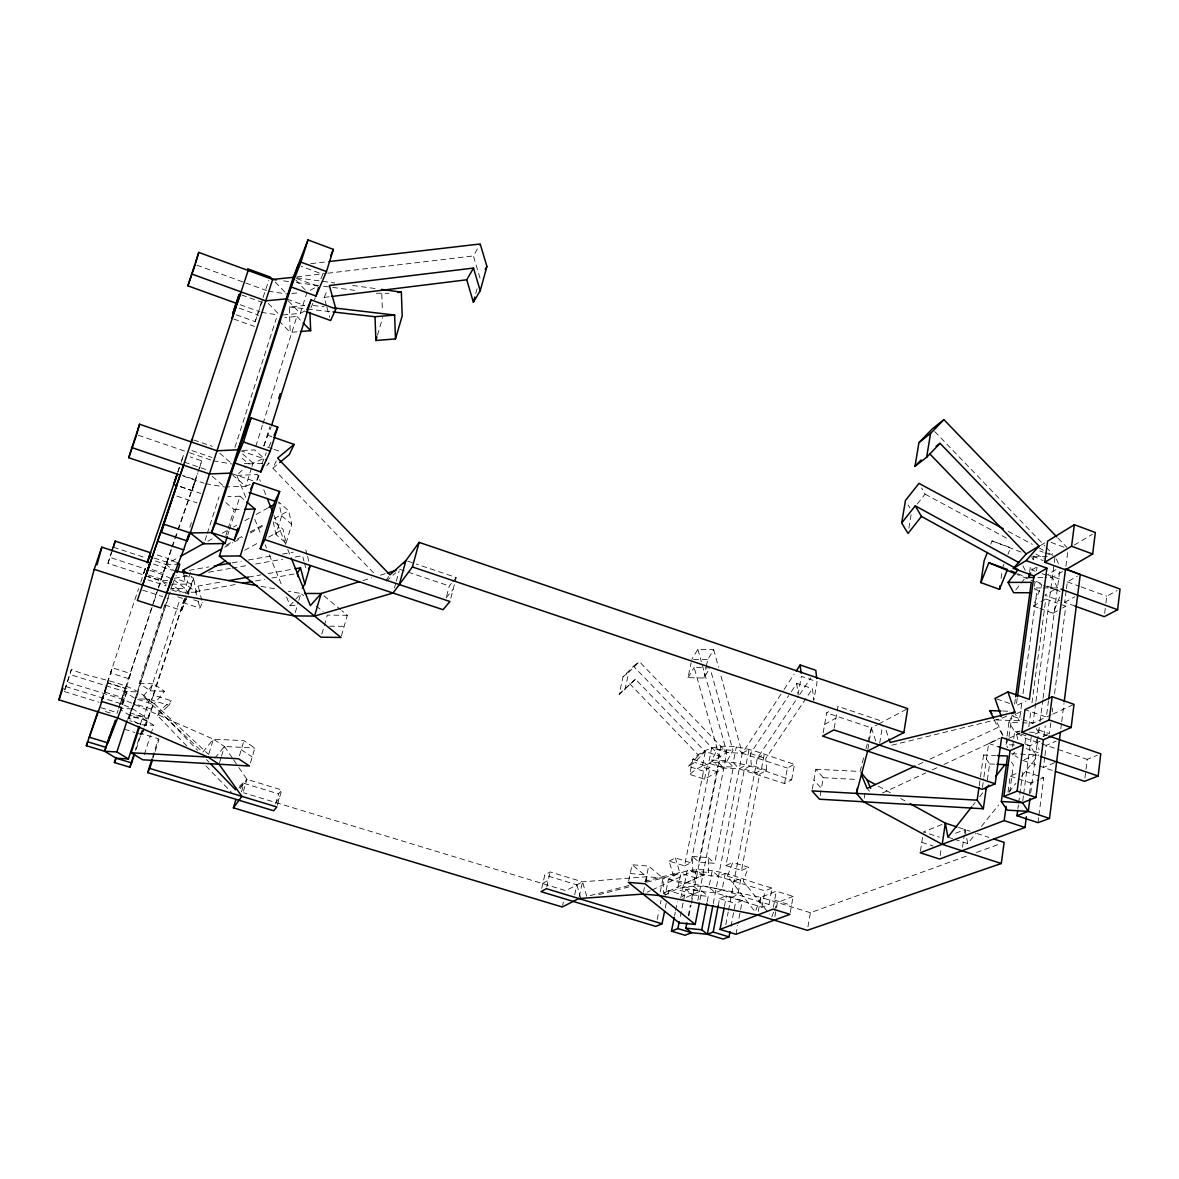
<?xml version="1.0" encoding="UTF-8"?>
<svg xmlns="http://www.w3.org/2000/svg" width="1179" height="1179" viewBox="0 0 1179 1179"><rect width="100%" height="100%" fill="white"/><g stroke="black" fill="none" stroke-linecap="round" stroke-linejoin="round"><path stroke-width="0.75" stroke-dasharray="5 3.75" d="M1084.975 777.948L1087.2 759.364L1097.369 755.208M1104.694 613.257L1105.71 604.724M1105.917 603.029L1106.742 596.206L1117.088 590.635M1060.805 728.828L1061.483 723.405M1061.704 721.607L1063.989 703.539M1037.992 822.677L1038.684 817.283M1038.905 815.485L1043.754 777.757L1022.945 770.742L1018.641 803.12M1050.828 722.756L1049.413 733.677L1035.678 728.961M1052.228 711.836L1052.7 708.181M1054.571 693.62L1065.787 606.212L1059.125 603.81M1043.887 736.256L1045.242 725.778M1048.499 700.694L1046.377 717.053L1024.978 709.655M1065.904 566.288L1067.953 550.475M1044.741 757.242L1043.43 767.396L1056.62 761.899M1044.962 755.547L1046.274 745.379L1056.148 741.09M1075.012 606.094L1064.681 602.366L1066.229 590.414M1066.45 588.704L1067.334 581.866L1077.4 576.133M1029.414 793.703L1030.814 783.033L1038.905 779.746M1030.667 793.128L1039.775 723.479M1040.011 721.666L1042.855 699.972M1043.091 698.174L1060.216 567.173M1024.964 743.418L1025.642 738.334L1028.884 736.875M1017.919 808.514L1018.391 804.918M1028.81 726.603L1030.991 710.2M1031.964 702.905L1045.788 599.006L1057.46 603.206M1022.753 800.939L1023.46 795.589M1023.696 793.791L1031.448 735.269M1035.693 703.141L1033.04 723.184L1022.709 722.83M1035.928 701.328L1055.072 556.547L1058.757 564.137M1009.725 792.111L1013.395 765.024L1011.449 762.032M1002.975 735.21L995.783 719.927L1019.378 720.752L1022.06 700.915M1023.033 693.694L1036.68 592.728L1034.381 588.277M1009.018 736.654L1011.862 715.904L1023.343 710.436M1035.25 571.226L1031.846 569.988L1032.318 566.495M1033.276 559.539L1033.747 556.046M1014.662 704.099L1015.399 698.646M1017.212 698.513L1016.224 705.72L1026.084 700.96M1012.628 746.941L1013.557 740.132M1013.778 738.422L1014.706 731.614L1008.944 722.344L1011.862 715.904L1021.633 719.264M1034.469 586.199L1034.926 582.765M1036.562 570.754L1037.034 567.32M1008.03 792.126L1010.197 776.106L1016.578 773.424M1006.822 737.789L1005.879 744.642L1007.824 747.678M1007.058 736.064L1008.944 722.344L1020.985 722.756M1029.547 572.316L1030.741 563.68M987.354 780.071L989.623 763.933L983.581 754.973L995.577 755.488M979.233 785.715L983.581 754.973M982.431 787.513L983.669 778.685M983.92 776.932L988.65 743.404L999.998 738.172M962.506 847.229L964.275 834.879M964.54 833.126L965.041 829.589L953.87 833.936M1001.074 578.403L1002.121 571.122M940.135 855.571L941.417 846.92M920.46 851.032L922.567 837.178M879.681 743.286L882.644 725.232M864.192 798.154L865.091 792.715M908.876 528.266L911.146 514.486M867.877 749.328L871.443 727.9L877.338 724.761M807.939 926.812L810.371 912.723L969.536 854.952M834.172 728.18L837.974 706.354L883.233 721.622M820.142 795.633L821.085 790.254M812.331 789.105L815.853 769.253L823.281 777.713L821.395 788.471L813.937 780.056M790.269 912.546L793.128 896.408L776.283 891.162L760.868 897.366L663.07 878.09L646.667 876.719L582.514 881.833L550.166 871.944L544.786 875.039L541.736 888.332M823.163 732.778L826.685 712.853L830.915 710.421M774.898 916.614L776.165 909.554M776.475 907.801L777.433 902.495L793.128 896.408M769.062 904.426L772.053 887.949C739.557 879.932 700.473 856.794 668.419 879.239L665.177 895.2C697.57 873.506 736.403 896.512 769.062 904.426L761.943 907.211L715.329 892.798L699.604 891.427L683.997 886.608L687.254 870.279L702.817 875.113L718.497 876.395L764.935 890.852L772.053 887.949M791.669 779.864L794.499 764.213C762.887 755.533 722.226 731.378 692.795 759.247L689.715 774.426L704.556 779.216L723.818 768.045L739.248 768.826L784.551 783.578L791.669 779.864C760.101 770.919 719.382 747.53 689.715 774.426M773.365 907.314L776.283 891.162M758.274 911.485L760.868 897.366L810.371 912.723M797.977 694.976L801.396 676.392L817.135 681.727L813.79 700.311L812.464 688.713L796.768 683.393L789.724 694.063M761.943 907.211L764.935 890.852M784.551 783.578L787.38 768.045L794.499 764.213M731.009 926.311L735.328 903.423L742.298 900.579L737.995 923.643M766.689 770.27L751.303 765.259L744.421 769.15L725.925 865.563L741.532 870.441L759.689 774.117L766.689 770.27L765.731 758.569L812.464 688.713M735.991 934.284L737.656 925.412M725.807 924.645L728.195 912.03M728.534 910.232L757.36 758.2L798.655 696.067M718.247 905.619L719.588 898.575L726.456 895.686L742.298 900.579M724.422 906.342L726.456 895.686M713.251 903.615L742.254 753.263L783.195 690.85M707.194 901.596L708.225 896.32L701.77 890.808L685.869 889.423L679.59 919.856M651.972 889.968L692.81 871.193L692.441 856.411L698.896 862.114L714.636 863.352L733.338 767.072L727.237 760.764L711.644 760.013L717.436 749.608L694.136 667.506L709.979 667.859L703.937 678.058L688.02 677.66L691.13 662.686M697.85 900.402L726.868 752.541L701.814 663.364M700.031 899.651L701.77 890.808M688.256 915.936L690.334 905.428M691.719 898.427L692.412 894.935L685.869 889.423M698.896 862.114L717.834 766.291L711.644 760.013M688.904 915.67L691.012 904.986M691.366 903.202L720.34 756.446L633.506 666.238L623.028 676.79L619.137 694.328L635.481 679.178L705.057 751.45L694.726 762.445L688.418 766.291L703.539 771.184L709.964 767.382L694.726 762.445M674.594 915.597L675.287 912.133M675.641 910.409L677.365 901.758M646.726 882.216L673.356 875.275L669.097 861.083L684.557 865.887L703.539 771.184M680.799 898.118L683.643 883.941L702.817 875.113L696.421 869.527L693.164 885.945L699.604 891.427L682.037 899.194M704.556 779.216L707.592 764.051L726.868 752.541L742.254 753.263L787.38 768.045M684.557 865.887L690.953 862.807L709.964 767.382M657.189 919.487L658.958 910.836M660.373 903.91L661.08 900.447M665.221 908.081L666.282 902.849M668.051 894.124L668.758 890.631L684.454 895.465L679.664 897.602M660.225 892.046L663.07 878.09L648.671 866.108L632.077 864.767L628.731 880.595M703.937 678.058L705.985 668.036M706.339 666.371L707.695 659.68L713.678 649.644L697.88 649.364L691.822 659.37M645.37 882.01L648.671 866.108M643.425 892.341L645.222 883.66M645.576 881.921L646.667 876.719L632.077 864.767M579.198 896.865L582.514 881.833L565.905 890.676L243.626 792.789M624.885 689.892L628.79 672.222L639.327 661.611L726.868 752.541L711.748 747.589L708.653 763.108L723.818 768.045L717.716 761.826L720.811 746.233L726.868 752.541M574.689 894.787L576.885 884.825L544.786 875.039M562.619 905.369L563.356 902.112M546.732 887.021L550.166 871.944M860.11 771.464L861.923 764.493M862.38 762.739L863.735 757.522M866.005 748.812L867.361 743.581M867.818 741.842L871.443 727.9L826.685 712.853M450.85 598.077L456.258 577.518L416.349 564.048M446.62 596.147L449.302 585.978L451.616 583.163M121.511 703.745L130.633 673.577L112.388 667.845L110.59 673.003L128.688 678.662L130.633 673.577M64.698 689.862L71.462 669.407C97.975 681.094 133.36 680.887 153.285 704.29L145.828 725.674L129.749 720.723M394.434 587.938L395.835 582.839M396.306 581.144L399.121 570.96M475.741 293.615L477.171 288.457M64.816 689.833L71.462 669.407M341.438 635.894L347.319 615.276L341.807 610.693M140.758 582.205L143.16 574.777L107.952 563.311L111.342 552.465M275.606 803.99L278.524 793.88L281.737 789.959L246.956 779.334L238.762 767.382M277.33 805.272L281.737 789.959M321.852 634.022L327.32 615.114L347.319 615.276M243.419 791.256L246.956 779.334L236.832 788.633M241.518 791.802L244.024 783.357L278.524 793.88M250.42 763.019L254.856 748.046L243.935 740.677L213.384 739.159L123.692 699.633L66.923 682.022M295.281 612.446L298.361 602.101M298.862 600.376L300.91 593.479L288.221 591.21M377.472 335.204L382.674 317.623M239.425 755.754L243.935 740.677M219.545 762.621L221.018 757.773M221.505 756.152L224.437 746.454L213.384 739.159L202.729 752.217L143.131 696.376L153.417 683.835L164.544 691.307L154.346 703.76L143.131 696.376M286.07 543.092L291.714 524.434L288.619 510.743L278.642 502.003L281.707 515.754L275.96 534.514L286.07 543.092L282.989 529.238L272.924 520.602L275.96 534.514M208.904 753.794L213.384 739.159M180.461 486.721L192.162 490.67L195.567 479.794L182.303 475.299M199.384 468.49L201.771 460.856L190.217 456.921M272.305 448.786L263.845 445.868L271.155 426.798M258.393 475.255L256.3 481.916L259.321 475.27M262.047 463.598L266.248 452.765M102.101 699.56L112.388 667.845M158.443 587.938L171.766 548.5M251.451 468.092L245.704 486.279L226.515 486.942M251.982 466.442L253.028 463.141L263.624 458.602L241.415 450.967M307.085 291.994L300.336 313.378L281.545 315.073M263.845 445.868L269.873 426.695M152.504 757.375L158.413 738.761L140.758 733.338L135.305 750.271M153.019 758.2L154.641 753.086M155.186 751.377L158.973 739.439M225.926 535.458L227.562 530.27M228.107 528.546L234.12 509.564L225.882 502.637M227.798 534.765L228.903 531.257M229.463 529.504L240 496.212L227.768 496.595M255.784 446.355L262.445 425.295M263.005 423.541L296.902 316.458L284.92 317.519M144.324 754.619L150.381 735.652M150.941 733.927L153.697 725.291L142.394 718.04L128.128 717.421L139.49 724.643L153.697 725.291M151.501 699.958L153.609 695.197L171.264 700.694L169.01 705.41L151.501 699.958L184.572 598.446M136.204 749.328L142.232 730.553M153.609 695.197L184.587 598.814M136.572 732.97L141.789 734.561L143.912 727.988M144.427 726.352L153.285 704.29L135.526 698.779L124.252 691.425L70.033 674.535M164.839 604.974L181.684 610.413L186.695 594.835M205.043 540.38L206.723 535.163M207.283 533.424L219.029 496.875M234.93 447.357L276.372 318.286M145.828 725.674L151.177 708.992L133.566 703.524M181.684 610.413L187.815 594.894M188.331 593.317L191.366 583.826L176.025 578.815M188.655 594.113L185.265 588.483L171.382 588.498L188.655 594.113L193.769 578.182L183.452 574.807M164.692 605.063L139.21 683.378L150.396 690.82L179.974 599.138M140.154 724.982L142.394 718.04M190.423 572.478L185.265 588.483L174.595 580.422L176.157 575.588M127.627 719.367L135.526 698.779L149.571 699.294L144.118 716.228L147.891 721.121L130.058 715.609L120.111 709.272M169.172 594.083L128.688 718.556L130.058 715.609L144.118 716.228L132.814 708.933L120.553 703.554L65.611 686.532M170.719 589.338L172.768 583.015M128.938 719.028L170.248 591.991M172.429 585.3L174.492 578.933M236.227 314.808L255.165 321.631L261.384 302.546M181.124 462.286L183.629 454.667L181.286 461.608M117.001 713.516L118.136 710.082M119.801 704.968L157.809 589.146M158.384 587.407L171.294 548.898M128.688 678.662L153.285 603.633M153.859 601.894L157.868 589.677M122.056 704.629L127.833 689.037L108.055 682.862L102.146 699.987M192.162 490.67L197.851 473.28M122.749 704.541L127.833 689.037M101.748 699.383L138.547 588.66M143.691 573.171L145.828 566.76M102.072 700.267L104.283 693.606M177.823 472.293L179.547 467.061M102.381 699.943L108.055 682.862M122.085 704.408L123.692 699.633M177.764 472.013L180.696 463.347M263.079 297.388L268.812 280.351M255.165 321.631L262.652 299.407M107.952 563.311L112.889 548.854M143.661 573.303L145.194 568.912L109.676 557.328M143.661 573.466L145.71 567.541M171.883 547.174L177.263 531.641M177.867 529.916L201.771 460.856M172.37 546.776L174.743 539.908M175.347 538.199L177.72 531.316M178.309 529.607L195.567 479.794M106.257 685.81L107.996 680.814M100.613 702.772L102.322 697.909M189.775 527.337L191.587 522.194M176.57 572.552L165.915 564.446L168.125 558.522L156.954 554.852M118.696 708.358L126.153 686.473L124.252 691.425L138.356 691.911L132.814 708.933L120.464 708.432M760.868 897.366L755.164 911.853L727.443 876.159L732.793 862.409L748.518 867.331L743.168 881.067L768.295 912.664M773.63 912.148L771.729 916.967L769.445 914.093M774.264 910.542L777.433 902.495M990.728 544.226L992.04 540.91L1010.58 547.69L1007.942 554.292M1002.636 567.482L1003.963 564.181M1038.213 607.863L1033.246 606.08L1041.868 584.799L1017.02 574.453M1039.863 608.452L1053.068 613.198L1059.7 596.869M187.358 593.258L193.769 578.182M320.894 278.789L322.81 274.28L301.338 266.38M310.947 307.807L315.265 297.712M196.584 594.923L195.758 591.637L198.19 586.051L219.721 582.205M326.48 305.67L324.181 297.403L327.423 289.99M268.945 446.738L271.155 441.83M140.758 733.338L142.114 730.346M141.789 734.561L144.472 728.637M182.819 602.572L199.899 608.113L202.375 602.661L198.19 586.051M1008.06 739.94L1005.879 744.642L1016.239 745.069M186.798 745.998L157.455 715.506L159.622 710.878L171.264 700.694M373.581 572.832L272.865 468.21L276.225 460.989M727.237 760.764L732.955 750.316L710.952 671.367M480.015 278.141L473.398 255.931L479.352 245.468M688.02 677.66L694.136 667.506M784.182 689.332L794.174 674.108M751.303 765.259L750.463 753.558L788.722 695.595M799.671 694.564L810.754 677.881M385.842 580.569L388.923 576.266M240.236 788.574L246.956 779.334M1015.782 589.972L1020.071 584.475M1021.147 583.104L1026.511 576.251M972.852 805.404L975.121 802.516M979.661 796.753L983.065 792.421M1012.569 754.928L1014.839 752.055M917.291 503.993L925.088 494.134L921.595 488.003M954.504 839.286L967.738 843.589L975.755 833.553M981.488 826.391L998.687 804.889M1009.003 791.979L1015.885 783.387M1021.618 776.224L1038.802 754.722M214.946 758.112L224.437 746.454L254.856 748.046M452.78 581.748L456.258 577.518M276.107 802.295L279.305 798.448M446.178 597.797L453.104 589.471M286.571 597.075L290.019 605.534L300.91 593.479L303.696 595.749M688.418 766.291L698.69 755.371L705.057 751.45M619.137 694.328L635.481 679.178M266.719 465.602L269.328 463.052L264.14 463.259M245.777 497.332L236.787 475.358L245.969 466.457M239.013 787.97L244.024 783.357M386.417 581.07L395.643 572.802M157.455 715.506L169.01 705.41M272.865 468.21L278.332 463.686M633.506 666.238L639.327 661.611M623.028 676.79L628.79 672.222M1040.453 545.553L1044.756 542.915M1031.846 569.988L1036.164 567.408M1074.216 545.111L1092.314 534.308M742.254 753.263L749.048 749.284L746.042 764.965L739.248 768.826L733.235 762.577L736.285 746.926L742.254 753.263L720.457 674.226M1055.971 569.663L1047.468 574.645L1060.717 579.464M1062.53 571.506L1052.316 577.43L1045.095 577.459M757.36 758.2L764.257 754.28L761.31 769.946L754.413 773.763M1042.074 573.701L1052.316 577.43L1057.504 587.908L1044.727 595.174L1059.7 600.568M1033.246 606.08L1045.788 599.006M542.885 883.336L548.25 880.3M824.622 724.451L835.926 718.085M155.466 561.012L165.915 564.446L178.795 557.299M207.784 541.249L214.224 537.683M222.271 533.217L227.105 530.55M233.545 526.984L236.773 525.2M244.819 520.735L249.653 518.067M256.094 514.486L268.974 507.353M1064.681 602.366L1074.776 596.795M226.191 545.184L230.996 542.532M237.392 539.009L243.802 535.472M250.199 531.935L264.612 523.992M274.206 518.686L288.619 510.743M224.776 547.159L232.794 542.723M234.4 541.839L242.432 537.418M250.449 532.996L264.892 525.023M244.701 550.269L259.056 542.384M268.635 537.123L282.989 529.238M1053.068 613.198L1061.026 608.836M1062.618 607.951L1065.787 606.212M310.121 290.358L314.675 287.912M878.812 723.98L907.697 708.594M304.889 310.991L300.336 313.378L286.35 298.862L304.388 305.42M669.097 861.083L675.375 857.944L690.953 862.807M673.356 875.275L679.679 872.254L675.375 857.944M1006.763 716.007L1001.87 718.335L888.819 745.924M692.441 856.411L708.27 857.634L708.623 872.475L663.482 893.667L663.07 878.09M918.412 764.537L923.363 762.224M929.995 759.129L997.832 727.517L1002.71 735.195M882.467 793.01L925.648 772.967M932.294 769.887L937.276 767.573M943.907 764.493L998.716 739.041M647.079 892.223L650.351 890.72M668.758 890.631L662.48 893.52L665.943 894.581M1051.255 714.798L1033.04 723.184L1023.269 719.824M1052.876 714.061L1074.025 704.335M725.925 865.563L732.793 862.409M1017.757 739.351L1016.121 732.424L1019.29 730.98M1008.782 738.378L1020.292 733.132M1035.354 733.972L1038.596 732.513L1047.276 735.49M741.532 870.441L748.518 867.331M1042.973 736.551L1047.807 734.399M1040.099 741.208L1030.078 745.629L1024.89 745.423M734.031 881.244L740.913 878.237L737.818 894.758L730.936 897.617M1024.33 759.674L1035.693 754.781L1038.905 755.872M250.257 484.407L245.704 486.279L230.524 473.133L252.866 480.752M1040.526 779.083L1043.754 777.757M941.962 824.504L923.349 831.991L939.471 837.223M976.463 852.432L998.952 844.267M362.985 580.569L371.694 577.872M380.419 575.19L385.651 573.569M628.834 885.503L586.744 896.482L582.514 881.833M644.604 881.391L679.679 872.254M598.814 894.728L628.982 886.859M248.445 577.091L261.001 574.851M268.178 573.569L293.306 569.089M195.758 591.637L235.623 584.489M255.563 580.908L264.612 579.287M271.863 577.99L295.428 573.76M189.141 570.356L208.875 566.907M232.219 562.825L241.194 561.263M248.371 560.01L273.499 555.618M282.474 554.042L293.247 552.17M174.315 578.255L186.96 576.045M208.624 572.228L230.288 568.411M232.101 568.101L248.356 565.242M255.578 563.975L282.665 559.214M295.31 556.989L302.531 555.722L303.946 561.057M324.181 297.403L329.663 296.725M296.887 276.888L325.993 273.425M327.821 273.204L473.398 255.931M310.799 263.683L327.187 261.782M291.773 293.483L298.582 292.819M376.352 293.247L388.908 293.306M297.064 331.815L290.27 332.39L289.238 306.967L304.536 305.538M242.491 450.437L254.664 449.877L266.66 460.65M244.318 463.509L253.028 463.141L239.366 451.012M262.416 463.332L248.592 463.922L240.531 456.789M236.787 475.358L257.626 474.562L260.367 481.371M234.12 509.564L242.815 509.328M165.915 564.446L178.088 564.328M1033.482 556.739L1049.678 556.591M167.624 580.451L160.653 580.466L148.407 576.487M1037.874 577.474L1043.282 577.459M171.5 584.18L185.56 584.15L196.2 592.226L193.651 578.299L190.998 576.266M1041.396 587.908L1034.234 587.923L1040.232 592.064M1043.179 587.908L1057.504 587.908M196.2 592.226L182.2 592.212L172.827 585.182M290.019 605.534L296.799 605.564M329.604 626.182L344.165 626.344M693.591 659.4L707.695 659.68M139.21 683.378L153.417 683.835M1002.681 711.025L1008.178 711.202M150.396 690.82L164.544 691.307M1020.218 731.82L1014.706 731.614L1025.642 738.334L1056.502 748.886M1029.414 732.174L1038.596 732.513L1035.825 727.841M717.436 749.608L732.955 750.316M989.623 763.933L996.933 764.272M815.853 769.253L858.341 771.375M717.834 766.291L733.338 767.072M823.281 777.713L858.047 779.54M692.81 871.193L708.623 872.475M630.22 873.536L646.844 874.921M692.412 894.935L708.225 896.32M289.238 306.967L305.656 308.839M307.483 309.045L331.211 311.757M313.26 305.494L324.107 306.761M283.594 280.882L289.047 281.604M296.327 282.577L321.793 285.966M323.606 286.217L330.886 287.19M332.699 287.425L354.525 290.329M296.843 277.802L334.674 282.989M352.698 285.465L377.914 288.929M268.281 291.154L286.659 293.984M261.384 312.361L278.17 314.97M213.134 460.812L232.145 464.01M205.677 483.744L224.776 487.001M261.016 586.346L275.532 588.94M693.119 894.301L677.616 889.526L680.872 873.315L696.317 878.104M124.414 729.226L134.833 732.439M64.241 691.528L98.889 702.242M129.764 712.779L147.08 718.129M668.419 879.239L683.643 883.941M100.893 707.665L117.487 712.779M719.588 898.575L735.328 903.423M105.417 711.556L110.266 713.044M107.348 682.892L125.593 688.58M727.443 876.159L743.168 881.067M104.96 692.161L124.782 698.322M774.677 900.122L791.536 905.354M193.769 599.86L202.375 602.661M177.734 596.854L186.297 599.639M717.304 771.832L702.242 766.939L705.322 751.539L720.34 756.446M142.615 590.119L162.702 596.618M921.772 842.351L933.09 846.021M152.179 569.649L163.513 573.348M149.998 570.489L162.835 574.674L173.121 579.7M148.48 575.043L161.302 579.213M744.421 769.15L759.689 774.117M145.783 576.045L168.199 583.34M947.887 837.134L952.853 838.741M147.861 579.862L166.224 585.83M171.603 589.927L179.989 592.654M692.795 759.247L707.592 764.051M154.169 558.035L167.005 562.236M750.463 753.558L765.731 758.569M113.435 547.248L145.15 557.638M153.476 564.063L172.267 570.209M958.468 827.437L970.14 831.254M976.934 833.479L988.842 837.385M407.669 561.116L414.61 563.459M180.21 486.529L200.71 493.441M399.593 569.265L406.446 571.564M408.155 572.139L449.302 585.978M176.821 496.094L197.055 502.888M1010.197 776.106L1030.814 783.033M988.65 743.404L998.554 746.749M183.57 476.257L203.982 483.169M1022.694 760.367L1053.717 770.874M1025.155 743.964L1030.078 745.629L1035.693 754.781L1011.7 753.735L1017.993 757.537M184.396 462.168L207.961 470.185M1026.246 748.621L1038.242 752.703M191.868 450.599L211.866 457.437M1016.121 732.424L1019.526 733.589M1021.22 734.178L1026.319 735.917M138.341 435.257L187.785 452.147M189.48 452.721L211.439 460.223M1058.211 749.461L1087.2 759.364M193.724 439.973L212.279 446.34M268.429 435.493L271.848 436.687M274 449.376L280.779 451.719M996.638 698.955L1009.696 703.465M233.707 318.993L254.399 326.421M240.28 304.742L259.763 311.787M239.175 308.161L258.717 315.206M196.908 265.187L244.068 282.356M245.792 282.975L266.557 290.535M1067.334 581.866L1079.33 586.228M1081.04 586.847L1106.742 596.206M241.754 294.971L262.46 302.472M1043.518 585.388L1060.039 591.372L1046.451 585.654M296.504 278.509L317.711 286.276M1039.804 550.947L1043.194 552.199M1044.889 552.818L1049.988 554.675M1051.049 542.414L1064.755 547.454M992.04 540.91L1021.014 552.081M1032.686 556.193L1043.179 560.614M1017.654 573.701L1027.808 577.916M1036.282 581.439L1044.756 584.946M175.435 562.147L168.125 558.522L160.653 580.466L166.018 584.489M1008.089 531.287L1032.391 544.359M1038.876 547.837L1046.967 552.199M1048.588 553.069L1053.451 555.677M925.088 494.134L1008.738 539.348M1036.09 554.13L1044.137 558.478M878.355 786.172L891.118 793.216M900.682 798.492L907.064 802.015M241.238 749.711L252.203 757.021M316.208 606.006L323.149 611.695M323.916 595.793L340.436 609.543M212.249 476.331L223.391 485.822M240 496.212L244.082 499.704M281.707 515.754L291.714 524.434M219.751 453.193L230.775 462.816M708.27 857.634L714.636 863.352M154.346 703.76L208.595 754.472M278.907 320.85L290.27 332.39M268.296 303.445L278.553 313.923M296.902 316.458L301.898 321.616M1058.035 538.184L1066.921 547.395M934.741 431.573L1044.948 546.024M1046.2 547.336L1052.538 553.909M629.674 683.687L698.69 755.371M159.622 710.878L197.6 750.33M206.458 759.541L208.992 762.165M205.942 765.893L231.467 792.406M275.223 282.061L285.392 292.657M295.767 279.983L305.833 290.653M867.11 788.427L869.468 791.242M224.437 746.454L232.631 758.421M233.648 759.91L237.745 765.893M1013.66 711.364L1019.378 720.752M908.139 504.995L909.937 508.031M1022.93 565.891L1025.258 570.385M1031.684 556.753L1033.217 559.774M994.206 719.838L997.832 727.517M254.767 519.32L260.986 534.529M265.128 544.669L266.513 548.058M269.284 554.808L282.415 586.936M263.787 489.874L265.835 494.988M274.059 515.415L287.072 547.749M287.764 549.458L290.491 556.267M886.107 730.317L888.391 737.258M871.443 727.9L875.968 741.65M576.885 884.825L581.07 899.356M697.88 649.364L701.328 661.611M326.937 307.321L329.678 317.239M713.678 649.644L718.527 667.196M305.803 549.959L307.1 554.808M307.527 556.414L310.106 566.097M304.418 562.825L306.319 569.943M198.249 601.526L199.899 608.113M1036.533 739.41L1039.097 749.815M965.041 829.589L966.382 836.589M966.721 838.343L967.738 843.589M183.983 575.411L185.56 584.15M796.768 683.393L797.815 693.326M381.804 293.969L382.409 310.342M646.667 876.719L646.799 881.877M725.262 873.359L722.093 889.88L715.329 892.798L708.977 887.301L712.19 870.795L718.497 876.395L725.262 873.359"/><path stroke-width="1.5" d="M1055.426 771.449L1084.562 781.323L1098.165 776.018L1100.759 753.823L1049.015 736.079M1075.012 606.094L1104.281 616.661L1117.633 609.705L1120.05 589.043L1065.226 569.015M1071.151 727.517L1074.025 704.335L1052.184 696.73L1024.978 709.655L1021.928 732.38L1043.43 739.734L1071.151 727.517L1049.192 719.942L1021.928 732.38M1092.668 554.012L1095.335 532.51L1074.349 524.714L1047.615 541.146L1044.786 562.25L1065.448 569.811L1092.668 554.012L1071.578 546.245L1044.786 562.25M1017.683 810.312L1016.961 815.721L1037.992 822.677L1049.502 818.432L1060.348 732.439M1064.21 701.741L1080.273 574.512L1066.671 569.28M997.287 755.577L1007.559 756.019L1001.339 801.528L1022.517 802.722L1035.958 797.446L1043.43 739.734M1048.735 698.867L1065.448 569.811M1049.192 719.942L1052.184 696.73M1071.578 546.245L1074.349 524.714M1024.993 827.481L1004.169 820.613L920.195 852.771L939.619 859.034L1024.993 827.481L1026.378 816.811M1016.961 815.721L1028.28 811.373L1029.96 798.596M1023.284 744.804L1010.094 750.669L1003.86 796.503L1017.094 791.138L1023.284 744.804L1001.619 737.435L995.194 783.814L982.181 789.282L822.574 736.109L833.877 729.875L995.194 783.814M1046.908 568.19L1033.924 575.868L1013.336 568.396L1026.113 560.614L1046.908 568.19L1029.37 699.383L1007.927 691.94L995.002 698.395L1001.31 716.67M235.874 799.509L233.398 807.821L562.25 907.005L578.83 898.545L643.056 894.08L659.503 895.539L757.625 915.022L807.32 930.334L1001.295 863.5L1004.14 842.381L993.941 839.05M1015.65 696.833L1031.301 582.352L1008.06 582.397L1013.631 592.713L1031.36 592.728M1017.462 696.701L1033.924 575.868M1004.169 820.613L1006.1 806.377M1034.248 577.489L1028.84 577.504L1029.311 574.055M983.33 808.765L977.17 800.173L812.022 790.917L819.508 799.215L983.33 808.765L986.351 787.248M977.17 800.173L978.968 787.513M987.412 552.494L984.111 560.762L980.884 582.632L999.512 589.338L1000.028 585.698M1001.295 863.5L942.213 844.341L945.337 823.148L910.247 803.783M942.213 844.341L863.588 801.779L856.44 793.408L867.582 751.111L903.866 732.586L907.697 708.594L419.134 542.369L403.822 563.444M943.907 419.65L932.206 428.95L918.942 442.626L915.007 466.265L926.635 457.305L930.555 433.43L943.907 419.65L1056.767 536.858M856.44 793.408L857.28 788.338M901.684 523.004L915.258 505.835L921.447 516.417L908.022 533.439L901.684 523.004L905.457 500.471L918.957 483.39L1003.226 528.678M674.255 917.321L671.485 931.159L677.866 928.58L691.513 932.707L707.326 934.284L723.066 939.059L729.02 936.863L730.022 931.587M686.871 922.936L685.839 928.197L701.726 929.745L707.326 934.284L713.177 932.044L718.247 905.619M720.03 929.42L773.041 909.112L789.959 914.344L735.991 934.284L720.03 929.42L724.083 908.11M707.326 934.284L712.897 905.428M701.726 929.745L706.855 903.365M695.183 924.439L645.001 883.778L628.363 882.349L679.207 922.892L695.183 924.439L699.339 903.202M677.866 928.58L679.251 921.61M662.038 923.776L546.349 888.686L540.984 891.648L655.789 926.399L662.038 923.776L664.514 911.573M233.398 807.821L241.901 796.37L219.058 764.243L207.902 757.051L117.694 717.937L58.95 699.84L94.217 569.31L101.821 547.159L150.057 562.943L145.783 576.045L180.299 474.238M97.002 564.844L101.821 547.159M94.217 569.31L166.784 592.845L294.264 615.91L314.557 616.072L393.02 593.037L412.399 566.952L419.134 542.369M183.644 465.189L180.181 475.108L128.717 457.688L139.549 424.219L216.995 450.776L237.996 449.803L251.156 417.838L277.772 427.107L270.242 451.189L260.824 471.939L234.724 463.008M306.083 311.639L330.606 320.541L335.882 308.942L329.368 285.539L473.501 268.06L466.737 279.791L473.368 302.192L474.798 297.049M399.313 584.563L405.93 560.526L389.954 574.836L277.581 458.115L294.16 444.409L273.572 437.276M473.368 302.192L480.236 290.712L486.927 266.439L480.207 243.979L329.015 261.561M136.646 434.683L139.549 424.219M241.076 291.891L237.038 303.578L187.903 285.834L198.75 252.409L272.688 279.423L276.313 279.909M113.435 547.248L115.203 541.132L150.558 552.745L147.331 562.442M195.729 262.843L198.75 252.409M314.557 616.072L321.16 593.494L359.507 581.645M333.038 311.963L375.01 316.738L375.895 340.495L395.481 338.933L402.201 315.928L401.346 292.127L381.524 289.415M302.325 588.174L304.786 584.047L310.106 566.097L308.441 568.912M375.895 340.495L376.941 336.973M171.957 577.342L169.923 583.914L173.534 573.628M260.22 548.795L264.833 539.599L449.936 601.496L443.039 609.69L260.22 548.795L274.884 501.222L279.659 491.51L253.603 482.624L250.641 489.211M264.833 539.599L279.659 491.51M223.73 542.355L219.353 556.164L320.939 637.176L340.996 637.485L240.324 555.928L254.973 509.004L246.809 502.018M161.228 532.318L248.179 270.463L247.693 268.812L269.962 276.947L272.688 279.423L190.276 532.982L187.166 540.91L161.228 532.318L164.058 524.272L190.276 532.982L211.483 532.569L234.179 540.115L238.467 530.786L253.603 482.624M271.701 425.059L311.064 299.893L335.882 308.942M260.824 471.939L262.932 465.219M291.08 286.924L315.987 296.032L318.61 287.661M315.987 296.032L326.45 271.538L333.377 249.373L308.014 239.941L293.247 277.316L211.483 532.569L225.027 543.534L227.238 536.519M234.179 540.115L237.922 528.221M278.657 398.797L280.293 393.565M147.67 772.599L149.762 768.428L276.844 806.967L273.661 810.739L147.67 772.599L151.973 759.07M149.762 768.428L152.474 759.895M131.532 447.475L209.464 473.958L230.524 473.133L243.449 441.948L251.156 417.838M191.352 273.867L265.717 300.837L286.35 298.862L300.925 262.136L308.014 239.941M116.028 757.449L114.378 762.533L129.867 767.22L134.214 753.661M129.867 767.22L134.553 754.442M211.483 532.569L215.492 523.108L298.036 265.172M98.034 711.011L86.347 745.717L104.622 751.259L116.19 758.244L128.423 758.952L138.93 726.352M131.208 752.747L238.526 758.775L249.535 766.011L142.674 759.792L131.208 752.747L139.594 726.721M109.691 735.814L104.622 751.259L116.898 751.951L127.008 720.87M176.791 485.38L137.339 600.42L160.845 607.996L183.659 549.856L188.684 534.382M187.166 540.91L189.996 532.23M177.204 572.375L179.827 564.314L176.909 562.869M166.784 592.845L170.66 580.967M147.272 562.796L149.365 556.459L152.563 557.505M177.115 485.586L173.77 484.466L177.336 473.619L148.495 558.728L150.558 552.745M104.622 751.259L112.948 726.632M107.908 742.873L121.732 707.651L101.866 701.505L89.324 737.214L107.908 742.873L115.35 720.192M173.77 484.466L177.233 474.032M142.733 585.049L150.057 562.943L147.287 570.857M239.101 294.485L232.779 313.57L239.086 294.721M240.03 294.337L231.983 318.374L235.933 306.982M58.95 699.84L62.944 688.168M111.887 550.858L115.203 541.132M128.717 457.688L136.071 436.318M187.903 285.834L195.228 264.582M190.865 442.744L192.03 439.399M86.347 745.717L87.718 741.812L106.125 747.412M980.884 582.632L988.842 562.737L1007.485 569.486L999.512 589.338M1028.84 577.504L1030.638 572.994M114.378 762.533L116.19 758.244L131.812 762.975M306.791 309.959L311.064 299.893M330.562 256.005L333.377 249.373M274.103 435.287L277.772 427.107M294.16 444.409L289.253 454.637L279.688 462.551M295.104 568.779L300.483 567.821L297.241 573.436L298.095 576.664M485.203 269.357L486.927 266.439M796.164 671.072L800.158 664.985L815.794 670.306L816.752 678.47M1008.06 582.397L1017.816 569.929M971.717 806.849L947.887 837.134L945.337 823.148L956.832 826.906M985.335 789.547L988.739 785.214M995.548 776.563L1004.626 765.024M1026.113 560.614L1039.008 546.069L940.076 443.319L936.17 446.34M1013.336 568.396L1026.172 553.968L1039.008 546.069M915.007 466.265L921.079 459.957M926.635 457.305L940.076 443.319M918.942 442.626L930.555 433.43M180.402 556.414L204.556 543.033M268.974 507.353L273.808 504.686M183.673 573.657L183.04 570.164L221.564 548.928M198.44 575.676L225.557 560.777M1011.656 713.663L1014.913 712.116L1007.927 691.94M915.096 766.07L867.11 788.427L861.51 774.854M387.39 573.038L396.1 570.341M1014.913 712.116L890.116 742.475L888.966 738.997M228.697 580.613L248.445 577.091M242.874 583.178L251.938 581.556M214.269 565.964L230.421 563.149M331.491 296.504L466.737 279.791M272.688 279.423L293.247 277.316M397.795 292.466L401.346 292.127M375.01 316.738L394.611 315.029L395.481 338.933M300.468 331.52L310.666 330.665L309.93 312.376M244.554 509.284L254.973 509.004M225.027 543.534L203.923 543.858L190.276 532.982M219.353 556.164L240.324 555.928M304.595 593.479L321.16 593.494L310.357 605.623L291.184 557.962M993.484 718.291L989.874 710.613L1000.853 710.966M996.933 764.272L1007.898 764.773M1049.502 818.432L1028.28 811.373L1007.293 810.15L1001.339 801.528M334.954 308.043L394.611 315.029M175.789 571.093L257.39 585.698M671.485 931.159L685.028 935.256L691.513 932.707L685.839 928.197M713.177 932.044L729.02 936.863M158.045 541.397L183.659 549.856M1003.86 796.503L1022.517 802.722L1028.28 811.373M215.492 523.108L238.467 530.786M1017.094 791.138L1035.958 797.446M412.399 566.952L903.866 732.586M249.167 492.498L274.884 501.222M998.554 746.749L1010.094 750.669M1040.512 756.417L1098.165 776.018M243.449 441.948L270.242 451.189M1060.864 589.117L1117.633 609.705M300.925 262.136L326.45 271.538M1010.875 570.901L1015.959 573.009M988.842 562.737L1015.355 573.76M915.258 505.835L1018.965 562.634M921.447 516.417L1017.934 569.56M861.127 772.672L867.199 780.012L875.172 784.418M116.898 751.951L128.423 758.952M183.04 570.164L187.019 573.215M303.15 322.913L310.666 330.665M929.627 453.709L1026.172 553.968M210.26 763.491L235.579 789.797M989.874 710.613L991.848 713.722M867.199 780.012L870.677 788.442M267.206 498.393L272.688 512.01M473.501 268.06L480.236 290.712M300.483 567.821L304.786 584.047M800.158 664.985L801.042 673.121"/></g></svg>
